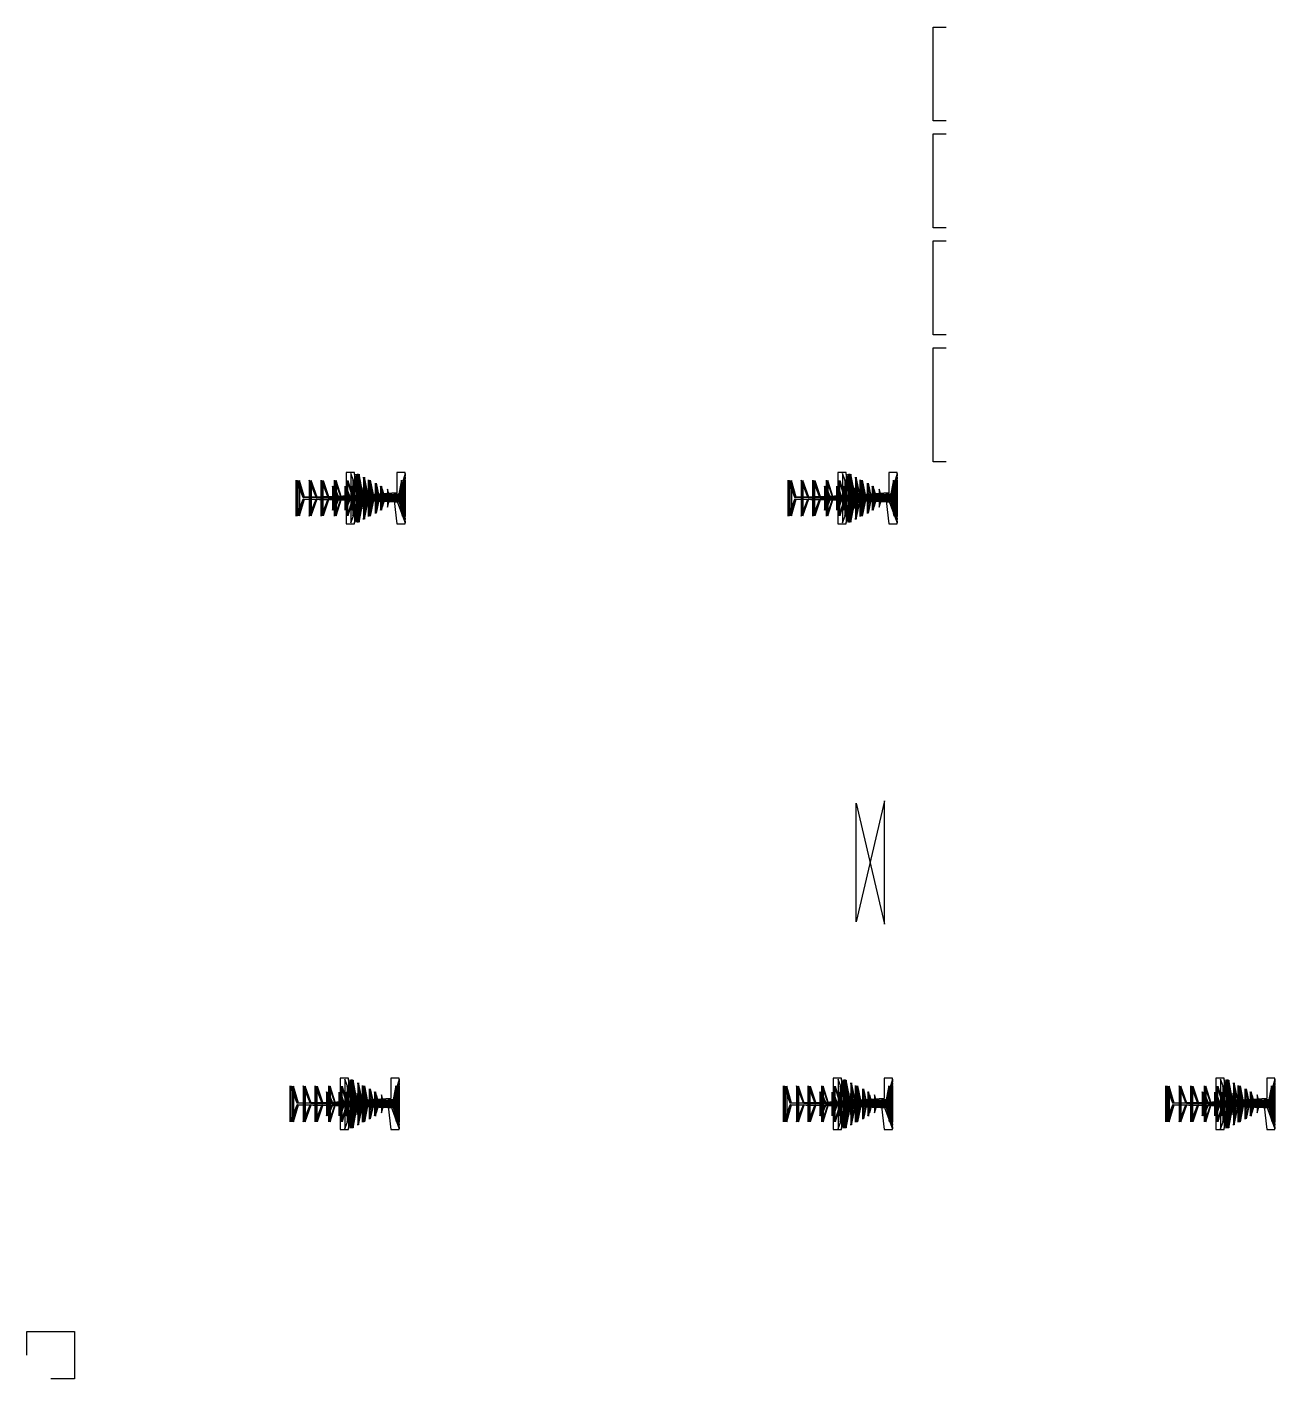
# Model space of a CAD drawing. Header units: millimetres. Extents: x -167342 to 210257, y -148500 to 0.
# Drawn here: x -167342 to -156832, y -100716 to -89334 of the extents above; entities that cross this region are included whole.
import ezdxf

# ---------------------------------------------------------------- set-up
doc = ezdxf.new("R2010")
doc.units = ezdxf.units.MM
doc.layers.add('CONTROL_SIMPLIFIED', color=7, linetype='Continuous')

msp = doc.modelspace()

# ---------------------------------------------------------------- linework, layer by layer
at = {"layer": 'CONTROL_SIMPLIFIED'}
for points in [[(-159602, -90124), (-159711, -90124), (-159711, -89334), (-159602, -89334)], [(-159602, -91024), (-159711, -91024), (-159711, -90234), (-159602, -90234)], [(-159602, -91924), (-159711, -91924), (-159711, -91134), (-159602, -91134)], [(-159602, -92994), (-159711, -92994), (-159711, -92034), (-159602, -92034)], [(-160358, -96868), (-160358, -95868), (-160120, -96888), (-160120, -95848), (-160358, -96868)], [(-167342, -100516), (-167342, -100316), (-166942, -100316), (-166942, -100716), (-167142, -100716)]]:
    msp.add_lwpolyline(points, dxfattribs=at)
for points in [[(-164227, -93255), (-164563, -93277), (-164585, -93084), (-164655, -93084), (-164655, -93516), (-164585, -93516), (-164563, -93322), (-164249, -93322), (-164227, -93516), (-164157, -93516), (-164157, -93084), (-164227, -93084)], [(-164207, -93263), (-164543, -93285), (-164615, -93092), (-164615, -93509), (-164543, -93315), (-164229, -93315), (-164157, -93509), (-164157, -93092)], [(-164192, -93268), (-164528, -93290), (-164585, -93097), (-164585, -93504), (-164528, -93310), (-164214, -93310), (-164157, -93504), (-164157, -93097)], [(-164185, -93269), (-164521, -93291), (-164571, -93098), (-164571, -93503), (-164521, -93309), (-164207, -93309), (-164157, -93503), (-164157, -93098)], [(-164181, -93270), (-164517, -93292), (-164563, -93099), (-164563, -93502), (-164517, -93308), (-164203, -93308), (-164157, -93502), (-164157, -93099)], [(-164178, -93268), (-164514, -93290), (-164557, -93096), (-164557, -93504), (-164514, -93311), (-164200, -93311), (-164157, -93504), (-164157, -93096)], [(-164178, -93272), (-164514, -93294), (-164557, -93100), (-164557, -93500), (-164514, -93307), (-164200, -93307), (-164157, -93500), (-164157, -93100)], [(-164175, -93269), (-164511, -93291), (-164551, -93098), (-164551, -93503), (-164511, -93309), (-164197, -93309), (-164157, -93503), (-164157, -93098)], [(-164175, -93273), (-164511, -93295), (-164551, -93101), (-164551, -93499), (-164511, -93306), (-164197, -93306), (-164157, -93499), (-164157, -93101)], [(-164172, -93271), (-164508, -93293), (-164545, -93099), (-164545, -93501), (-164508, -93308), (-164194, -93308), (-164157, -93501), (-164157, -93099)], [(-160085, -93255), (-160421, -93277), (-160443, -93084), (-160513, -93084), (-160513, -93516), (-160443, -93516), (-160421, -93322), (-160107, -93322), (-160085, -93516), (-160015, -93516), (-160015, -93084), (-160085, -93084)], [(-160065, -93263), (-160401, -93285), (-160473, -93092), (-160473, -93509), (-160401, -93315), (-160087, -93315), (-160015, -93509), (-160015, -93092)], [(-160050, -93268), (-160386, -93290), (-160443, -93097), (-160443, -93504), (-160386, -93310), (-160072, -93310), (-160015, -93504), (-160015, -93097)], [(-160043, -93269), (-160379, -93291), (-160429, -93098), (-160429, -93503), (-160379, -93309), (-160065, -93309), (-160015, -93503), (-160015, -93098)], [(-160039, -93270), (-160375, -93292), (-160421, -93099), (-160421, -93502), (-160375, -93308), (-160061, -93308), (-160015, -93502), (-160015, -93099)], [(-160036, -93268), (-160372, -93290), (-160415, -93096), (-160415, -93504), (-160372, -93311), (-160058, -93311), (-160015, -93504), (-160015, -93096)], [(-160036, -93272), (-160372, -93294), (-160415, -93100), (-160415, -93500), (-160372, -93307), (-160058, -93307), (-160015, -93500), (-160015, -93100)], [(-160033, -93269), (-160369, -93291), (-160409, -93098), (-160409, -93503), (-160369, -93309), (-160055, -93309), (-160015, -93503), (-160015, -93098)], [(-160033, -93273), (-160369, -93295), (-160409, -93101), (-160409, -93499), (-160369, -93306), (-160055, -93306), (-160015, -93499), (-160015, -93101)], [(-160030, -93271), (-160366, -93293), (-160403, -93099), (-160403, -93501), (-160366, -93308), (-160052, -93308), (-160015, -93501), (-160015, -93099)], [(-164194, -93328), (-165020, -93310), (-165075, -93452), (-165075, -93149), (-165020, -93291), (-164212, -93291), (-164157, -93149), (-164157, -93452)], [(-164191, -93327), (-165017, -93309), (-165069, -93451), (-165069, -93149), (-165017, -93291), (-164209, -93291), (-164157, -93149), (-164157, -93451)], [(-164185, -93326), (-165011, -93308), (-165057, -93450), (-165057, -93150), (-165011, -93292), (-164203, -93292), (-164157, -93150), (-164157, -93450)], [(-164180, -93275), (-165006, -93293), (-165047, -93151), (-165047, -93450), (-165006, -93308), (-164198, -93308), (-164157, -93450), (-164157, -93151)], [(-164187, -93149), (-164215, -93292), (-164907, -93292), (-164965, -93149), (-164965, -93451), (-164907, -93308), (-164215, -93308), (-164157, -93451)], [(-164183, -93335), (-164903, -93307), (-164957, -93450), (-164957, -93150), (-164903, -93293), (-164211, -93293), (-164157, -93150), (-164157, -93450)], [(-164179, -93265), (-164899, -93293), (-164949, -93150), (-164949, -93450), (-164899, -93307), (-164207, -93307), (-164157, -93450), (-164157, -93150)], [(-164185, -93336), (-164809, -93308), (-164865, -93451), (-164865, -93149), (-164809, -93293), (-164213, -93293), (-164157, -93149), (-164157, -93451)], [(-164181, -93335), (-164805, -93307), (-164857, -93450), (-164857, -93150), (-164805, -93294), (-164209, -93294), (-164157, -93150), (-164157, -93450)], [(-164177, -93335), (-164801, -93307), (-164849, -93450), (-164849, -93150), (-164801, -93294), (-164205, -93294), (-164157, -93150), (-164157, -93450)], [(-164180, -93272), (-164724, -93294), (-164769, -93199), (-164769, -93401), (-164724, -93307), (-164202, -93307), (-164157, -93401), (-164157, -93199)], [(-164177, -93272), (-164721, -93294), (-164763, -93200), (-164763, -93401), (-164721, -93306), (-164199, -93306), (-164157, -93401), (-164157, -93200)], [(-164174, -93273), (-164718, -93295), (-164757, -93200), (-164757, -93400), (-164718, -93306), (-164196, -93306), (-164157, -93400), (-164157, -93200)], [(-164172, -93273), (-164716, -93295), (-164753, -93201), (-164753, -93400), (-164716, -93305), (-164194, -93305), (-164157, -93400), (-164157, -93201)], [(-164180, -93451), (-164208, -93307), (-164700, -93307), (-164751, -93451), (-164751, -93149), (-164700, -93293), (-164208, -93293), (-164157, -93149)], [(-164177, -93450), (-164205, -93306), (-164697, -93306), (-164745, -93450), (-164745, -93150), (-164697, -93294), (-164205, -93294), (-164157, -93150)], [(-164174, -93150), (-164202, -93294), (-164694, -93294), (-164739, -93150), (-164739, -93450), (-164694, -93306), (-164202, -93306), (-164157, -93450)], [(-164176, -93326), (-164624, -93306), (-164663, -93401), (-164663, -93200), (-164624, -93295), (-164196, -93295), (-164157, -93200), (-164157, -93401)], [(-164173, -93325), (-164621, -93305), (-164657, -93400), (-164657, -93200), (-164621, -93295), (-164193, -93295), (-164157, -93200), (-164157, -93400)], [(-164171, -93276), (-164619, -93296), (-164653, -93201), (-164653, -93400), (-164619, -93305), (-164191, -93305), (-164157, -93400), (-164157, -93201)], [(-164175, -93332), (-164601, -93306), (-164645, -93450), (-164645, -93150), (-164601, -93295), (-164201, -93295), (-164157, -93150), (-164157, -93450)], [(-164172, -93332), (-164598, -93306), (-164639, -93450), (-164639, -93150), (-164598, -93295), (-164198, -93295), (-164157, -93150), (-164157, -93450)], [(-164171, -93278), (-164575, -93296), (-164607, -93200), (-164607, -93400), (-164575, -93305), (-164189, -93305), (-164157, -93400), (-164157, -93200)], [(-164169, -93278), (-164573, -93296), (-164603, -93201), (-164603, -93400), (-164573, -93304), (-164187, -93304), (-164157, -93400), (-164157, -93201)], [(-164175, -93150), (-164199, -93295), (-164555, -93295), (-164597, -93150), (-164597, -93450), (-164555, -93306), (-164199, -93306), (-164157, -93450)], [(-164172, -93151), (-164196, -93295), (-164552, -93295), (-164591, -93151), (-164591, -93450), (-164552, -93305), (-164196, -93305), (-164157, -93450)], [(-164172, -93280), (-164530, -93296), (-164561, -93200), (-164561, -93401), (-164530, -93305), (-164188, -93305), (-164157, -93401), (-164157, -93200)], [(-164170, -93280), (-164528, -93296), (-164557, -93200), (-164557, -93400), (-164528, -93304), (-164186, -93304), (-164157, -93400), (-164157, -93200)], [(-164168, -93281), (-164529, -93297), (-164556, -93201), (-164556, -93400), (-164529, -93304), (-164184, -93304), (-164157, -93400), (-164157, -93201)], [(-164173, -93273), (-164509, -93295), (-164547, -93150), (-164547, -93450), (-164509, -93305), (-164195, -93305), (-164157, -93450), (-164157, -93150)], [(-164171, -93274), (-164507, -93296), (-164543, -93151), (-164543, -93450), (-164507, -93305), (-164193, -93305), (-164157, -93450), (-164157, -93151)], [(-164170, -93282), (-164484, -93296), (-164511, -93212), (-164511, -93388), (-164484, -93304), (-164184, -93304), (-164157, -93388), (-164157, -93212)], [(-164176, -93271), (-164468, -93291), (-164507, -93122), (-164507, -93479), (-164468, -93310), (-164196, -93310), (-164157, -93479), (-164157, -93122)], [(-164176, -93274), (-164468, -93294), (-164507, -93125), (-164507, -93475), (-164468, -93306), (-164196, -93306), (-164157, -93475), (-164157, -93125)], [(-164168, -93283), (-164482, -93297), (-164507, -93213), (-164507, -93388), (-164482, -93304), (-164182, -93304), (-164157, -93388), (-164157, -93213)], [(-164166, -93317), (-164480, -93303), (-164503, -93387), (-164503, -93213), (-164480, -93297), (-164180, -93297), (-164157, -93213), (-164157, -93387)], [(-164173, -93272), (-164465, -93292), (-164501, -93123), (-164501, -93477), (-164465, -93308), (-164193, -93308), (-164157, -93477), (-164157, -93123)], [(-164173, -93275), (-164465, -93295), (-164501, -93126), (-164501, -93474), (-164465, -93305), (-164193, -93305), (-164157, -93474), (-164157, -93126)], [(-164171, -93276), (-164463, -93296), (-164497, -93175), (-164497, -93425), (-164463, -93305), (-164191, -93305), (-164157, -93425), (-164157, -93175)], [(-164169, -93276), (-164461, -93296), (-164493, -93176), (-164493, -93425), (-164461, -93304), (-164189, -93304), (-164157, -93425), (-164157, -93176)], [(-164177, -93326), (-164429, -93308), (-164467, -93455), (-164467, -93145), (-164429, -93293), (-164195, -93293), (-164157, -93145), (-164157, -93455)], [(-164177, -93326), (-164429, -93308), (-164467, -93453), (-164467, -93148), (-164429, -93293), (-164195, -93293), (-164157, -93148), (-164157, -93453)], [(-164174, -93324), (-164426, -93306), (-164461, -93451), (-164461, -93150), (-164426, -93295), (-164192, -93295), (-164157, -93150), (-164157, -93451)], [(-164190, -93308), (-164424, -93308), (-164457, -93453), (-164457, -93148), (-164424, -93293), (-164190, -93293), (-164157, -93148), (-164157, -93453)], [(-164172, -93323), (-164424, -93305), (-164457, -93450), (-164457, -93150), (-164424, -93295), (-164190, -93295), (-164157, -93150), (-164157, -93450)], [(-164171, -93323), (-164423, -93305), (-164455, -93450), (-164455, -93151), (-164423, -93296), (-164189, -93296), (-164157, -93151), (-164157, -93450)], [(-164171, -93323), (-164423, -93305), (-164455, -93401), (-164455, -93200), (-164423, -93296), (-164189, -93296), (-164157, -93200), (-164157, -93401)], [(-164169, -93324), (-164421, -93306), (-164451, -93451), (-164451, -93149), (-164421, -93294), (-164187, -93294), (-164157, -93149), (-164157, -93451)], [(-164169, -93322), (-164421, -93304), (-164451, -93400), (-164451, -93200), (-164421, -93296), (-164187, -93296), (-164157, -93200), (-164157, -93400)], [(-164171, -93323), (-164377, -93307), (-164407, -93428), (-164407, -93173), (-164377, -93293), (-164187, -93293), (-164157, -93173), (-164157, -93428)], [(-164171, -93321), (-164377, -93305), (-164407, -93425), (-164407, -93175), (-164377, -93296), (-164187, -93296), (-164157, -93175), (-164157, -93425)], [(-164170, -93320), (-164376, -93304), (-164405, -93425), (-164405, -93176), (-164376, -93296), (-164186, -93296), (-164157, -93176), (-164157, -93425)], [(-164168, -93322), (-164375, -93306), (-164401, -93426), (-164401, -93174), (-164375, -93295), (-164184, -93295), (-164157, -93174), (-164157, -93426)], [(-164168, -93320), (-164375, -93304), (-164401, -93388), (-164401, -93213), (-164375, -93297), (-164184, -93297), (-164157, -93213), (-164157, -93388)], [(-164173, -93282), (-164336, -93295), (-164365, -93199), (-164365, -93401), (-164336, -93305), (-164186, -93305), (-164157, -93401), (-164157, -93199)], [(-164169, -93281), (-164332, -93294), (-164357, -93198), (-164357, -93402), (-164332, -93306), (-164182, -93306), (-164157, -93402), (-164157, -93198)], [(-164169, -93283), (-164332, -93296), (-164357, -93200), (-164357, -93400), (-164332, -93304), (-164182, -93304), (-164157, -93400), (-164157, -93200)], [(-160052, -93328), (-160878, -93310), (-160933, -93452), (-160933, -93149), (-160878, -93291), (-160070, -93291), (-160015, -93149), (-160015, -93452)], [(-160049, -93327), (-160875, -93309), (-160927, -93451), (-160927, -93149), (-160875, -93291), (-160067, -93291), (-160015, -93149), (-160015, -93451)], [(-160043, -93326), (-160869, -93308), (-160915, -93450), (-160915, -93150), (-160869, -93292), (-160061, -93292), (-160015, -93150), (-160015, -93450)], [(-160038, -93275), (-160864, -93293), (-160905, -93151), (-160905, -93450), (-160864, -93308), (-160056, -93308), (-160015, -93450), (-160015, -93151)], [(-160045, -93149), (-160073, -93292), (-160765, -93292), (-160823, -93149), (-160823, -93451), (-160765, -93308), (-160073, -93308), (-160015, -93451)], [(-160041, -93335), (-160761, -93307), (-160815, -93450), (-160815, -93150), (-160761, -93293), (-160069, -93293), (-160015, -93150), (-160015, -93450)], [(-160037, -93265), (-160757, -93293), (-160807, -93150), (-160807, -93450), (-160757, -93307), (-160065, -93307), (-160015, -93450), (-160015, -93150)], [(-160043, -93336), (-160667, -93308), (-160723, -93451), (-160723, -93149), (-160667, -93293), (-160071, -93293), (-160015, -93149), (-160015, -93451)], [(-160039, -93335), (-160663, -93307), (-160715, -93450), (-160715, -93150), (-160663, -93294), (-160067, -93294), (-160015, -93150), (-160015, -93450)], [(-160035, -93335), (-160659, -93307), (-160707, -93450), (-160707, -93150), (-160659, -93294), (-160063, -93294), (-160015, -93150), (-160015, -93450)], [(-160038, -93272), (-160582, -93294), (-160627, -93199), (-160627, -93401), (-160582, -93307), (-160060, -93307), (-160015, -93401), (-160015, -93199)], [(-160035, -93272), (-160579, -93294), (-160621, -93200), (-160621, -93401), (-160579, -93306), (-160057, -93306), (-160015, -93401), (-160015, -93200)], [(-160032, -93273), (-160576, -93295), (-160615, -93200), (-160615, -93400), (-160576, -93306), (-160054, -93306), (-160015, -93400), (-160015, -93200)], [(-160030, -93273), (-160574, -93295), (-160611, -93201), (-160611, -93400), (-160574, -93305), (-160052, -93305), (-160015, -93400), (-160015, -93201)], [(-160038, -93451), (-160066, -93307), (-160558, -93307), (-160609, -93451), (-160609, -93149), (-160558, -93293), (-160066, -93293), (-160015, -93149)], [(-160035, -93450), (-160063, -93306), (-160555, -93306), (-160603, -93450), (-160603, -93150), (-160555, -93294), (-160063, -93294), (-160015, -93150)], [(-160032, -93150), (-160060, -93294), (-160552, -93294), (-160597, -93150), (-160597, -93450), (-160552, -93306), (-160060, -93306), (-160015, -93450)], [(-160034, -93326), (-160482, -93306), (-160521, -93401), (-160521, -93200), (-160482, -93295), (-160054, -93295), (-160015, -93200), (-160015, -93401)], [(-160031, -93325), (-160479, -93305), (-160515, -93400), (-160515, -93200), (-160479, -93295), (-160051, -93295), (-160015, -93200), (-160015, -93400)], [(-160029, -93276), (-160477, -93296), (-160511, -93201), (-160511, -93400), (-160477, -93305), (-160049, -93305), (-160015, -93400), (-160015, -93201)], [(-160033, -93332), (-160459, -93306), (-160503, -93450), (-160503, -93150), (-160459, -93295), (-160059, -93295), (-160015, -93150), (-160015, -93450)], [(-160030, -93332), (-160456, -93306), (-160497, -93450), (-160497, -93150), (-160456, -93295), (-160056, -93295), (-160015, -93150), (-160015, -93450)], [(-160029, -93278), (-160433, -93296), (-160465, -93200), (-160465, -93400), (-160433, -93305), (-160047, -93305), (-160015, -93400), (-160015, -93200)], [(-160027, -93278), (-160431, -93296), (-160461, -93201), (-160461, -93400), (-160431, -93304), (-160045, -93304), (-160015, -93400), (-160015, -93201)], [(-160033, -93150), (-160057, -93295), (-160413, -93295), (-160455, -93150), (-160455, -93450), (-160413, -93306), (-160057, -93306), (-160015, -93450)], [(-160030, -93151), (-160054, -93295), (-160410, -93295), (-160449, -93151), (-160449, -93450), (-160410, -93305), (-160054, -93305), (-160015, -93450)], [(-160030, -93280), (-160388, -93296), (-160419, -93200), (-160419, -93401), (-160388, -93305), (-160046, -93305), (-160015, -93401), (-160015, -93200)], [(-160028, -93280), (-160386, -93296), (-160415, -93200), (-160415, -93400), (-160386, -93304), (-160044, -93304), (-160015, -93400), (-160015, -93200)], [(-160026, -93281), (-160387, -93297), (-160414, -93201), (-160414, -93400), (-160387, -93304), (-160042, -93304), (-160015, -93400), (-160015, -93201)], [(-160031, -93273), (-160367, -93295), (-160405, -93150), (-160405, -93450), (-160367, -93305), (-160053, -93305), (-160015, -93450), (-160015, -93150)], [(-160029, -93274), (-160365, -93296), (-160401, -93151), (-160401, -93450), (-160365, -93305), (-160051, -93305), (-160015, -93450), (-160015, -93151)], [(-160028, -93282), (-160342, -93296), (-160369, -93212), (-160369, -93388), (-160342, -93304), (-160042, -93304), (-160015, -93388), (-160015, -93212)], [(-160034, -93271), (-160326, -93291), (-160365, -93122), (-160365, -93479), (-160326, -93310), (-160054, -93310), (-160015, -93479), (-160015, -93122)], [(-160034, -93274), (-160326, -93294), (-160365, -93125), (-160365, -93475), (-160326, -93306), (-160054, -93306), (-160015, -93475), (-160015, -93125)], [(-160026, -93283), (-160340, -93297), (-160365, -93213), (-160365, -93388), (-160340, -93304), (-160040, -93304), (-160015, -93388), (-160015, -93213)], [(-160024, -93317), (-160338, -93303), (-160361, -93387), (-160361, -93213), (-160338, -93297), (-160038, -93297), (-160015, -93213), (-160015, -93387)], [(-160031, -93272), (-160323, -93292), (-160359, -93123), (-160359, -93477), (-160323, -93308), (-160051, -93308), (-160015, -93477), (-160015, -93123)], [(-160031, -93275), (-160323, -93295), (-160359, -93126), (-160359, -93474), (-160323, -93305), (-160051, -93305), (-160015, -93474), (-160015, -93126)], [(-160029, -93276), (-160321, -93296), (-160355, -93175), (-160355, -93425), (-160321, -93305), (-160049, -93305), (-160015, -93425), (-160015, -93175)], [(-160027, -93276), (-160319, -93296), (-160351, -93176), (-160351, -93425), (-160319, -93304), (-160047, -93304), (-160015, -93425), (-160015, -93176)], [(-160035, -93326), (-160287, -93308), (-160325, -93455), (-160325, -93145), (-160287, -93293), (-160053, -93293), (-160015, -93145), (-160015, -93455)], [(-160035, -93326), (-160287, -93308), (-160325, -93453), (-160325, -93148), (-160287, -93293), (-160053, -93293), (-160015, -93148), (-160015, -93453)], [(-160032, -93324), (-160284, -93306), (-160319, -93451), (-160319, -93150), (-160284, -93295), (-160050, -93295), (-160015, -93150), (-160015, -93451)], [(-160048, -93308), (-160282, -93308), (-160315, -93453), (-160315, -93148), (-160282, -93293), (-160048, -93293), (-160015, -93148), (-160015, -93453)], [(-160030, -93323), (-160282, -93305), (-160315, -93450), (-160315, -93150), (-160282, -93295), (-160048, -93295), (-160015, -93150), (-160015, -93450)], [(-160029, -93323), (-160281, -93305), (-160313, -93450), (-160313, -93151), (-160281, -93296), (-160047, -93296), (-160015, -93151), (-160015, -93450)], [(-160029, -93323), (-160281, -93305), (-160313, -93401), (-160313, -93200), (-160281, -93296), (-160047, -93296), (-160015, -93200), (-160015, -93401)], [(-160027, -93324), (-160279, -93306), (-160309, -93451), (-160309, -93149), (-160279, -93294), (-160045, -93294), (-160015, -93149), (-160015, -93451)], [(-160027, -93322), (-160279, -93304), (-160309, -93400), (-160309, -93200), (-160279, -93296), (-160045, -93296), (-160015, -93200), (-160015, -93400)], [(-160029, -93323), (-160235, -93307), (-160265, -93428), (-160265, -93173), (-160235, -93293), (-160045, -93293), (-160015, -93173), (-160015, -93428)], [(-160029, -93321), (-160235, -93305), (-160265, -93425), (-160265, -93175), (-160235, -93296), (-160045, -93296), (-160015, -93175), (-160015, -93425)], [(-160028, -93320), (-160234, -93304), (-160263, -93425), (-160263, -93176), (-160234, -93296), (-160044, -93296), (-160015, -93176), (-160015, -93425)], [(-160026, -93322), (-160233, -93306), (-160259, -93426), (-160259, -93174), (-160233, -93295), (-160042, -93295), (-160015, -93174), (-160015, -93426)], [(-160026, -93320), (-160233, -93304), (-160259, -93388), (-160259, -93213), (-160233, -93297), (-160042, -93297), (-160015, -93213), (-160015, -93388)], [(-160031, -93282), (-160194, -93295), (-160223, -93199), (-160223, -93401), (-160194, -93305), (-160044, -93305), (-160015, -93401), (-160015, -93199)], [(-160027, -93281), (-160190, -93294), (-160215, -93198), (-160215, -93402), (-160190, -93306), (-160040, -93306), (-160015, -93402), (-160015, -93198)], [(-160027, -93283), (-160190, -93296), (-160215, -93200), (-160215, -93400), (-160190, -93304), (-160040, -93304), (-160015, -93400), (-160015, -93200)], [(-164166, -93316), (-164435, -93303), (-164457, -93375), (-164457, -93225), (-164435, -93297), (-164179, -93297), (-164157, -93225), (-164157, -93375)], [(-164165, -93316), (-164434, -93303), (-164455, -93375), (-164455, -93226), (-164434, -93297), (-164178, -93297), (-164157, -93226), (-164157, -93375)], [(-164166, -93315), (-164386, -93303), (-164407, -93363), (-164407, -93238), (-164386, -93297), (-164178, -93297), (-164157, -93238)], [(-164165, -93286), (-164385, -93298), (-164405, -93238), (-164405, -93362), (-164385, -93303), (-164177, -93303), (-164157, -93362)], [(-164166, -93316), (-164329, -93303), (-164351, -93375), (-164351, -93225), (-164329, -93297), (-164179, -93297), (-164157, -93225), (-164157, -93375)], [(-164167, -93225), (-164178, -93297), (-164286, -93297), (-164307, -93225), (-164307, -93375), (-164286, -93304), (-164178, -93304), (-164157, -93375)], [(-160024, -93316), (-160293, -93303), (-160315, -93375), (-160315, -93225), (-160293, -93297), (-160037, -93297), (-160015, -93225), (-160015, -93375)], [(-160023, -93316), (-160292, -93303), (-160313, -93375), (-160313, -93226), (-160292, -93297), (-160036, -93297), (-160015, -93226), (-160015, -93375)], [(-160024, -93315), (-160244, -93303), (-160265, -93363), (-160265, -93238), (-160244, -93297), (-160036, -93297), (-160015, -93238)], [(-160023, -93286), (-160243, -93298), (-160263, -93238), (-160263, -93362), (-160243, -93303), (-160035, -93303), (-160015, -93362)], [(-160024, -93316), (-160187, -93303), (-160209, -93375), (-160209, -93225), (-160187, -93297), (-160037, -93297), (-160015, -93225), (-160015, -93375)], [(-160025, -93225), (-160036, -93297), (-160144, -93297), (-160165, -93225), (-160165, -93375), (-160144, -93304), (-160036, -93304), (-160015, -93375)], [(-164277, -98355), (-164613, -98377), (-164635, -98184), (-164705, -98184), (-164705, -98616), (-164635, -98616), (-164613, -98422), (-164299, -98422), (-164277, -98616), (-164207, -98616), (-164207, -98184), (-164277, -98184)], [(-164257, -98363), (-164593, -98385), (-164665, -98192), (-164665, -98609), (-164593, -98415), (-164279, -98415), (-164207, -98609), (-164207, -98192)], [(-164242, -98368), (-164578, -98390), (-164635, -98197), (-164635, -98604), (-164578, -98410), (-164264, -98410), (-164207, -98604), (-164207, -98197)], [(-164235, -98369), (-164571, -98391), (-164621, -98198), (-164621, -98603), (-164571, -98409), (-164257, -98409), (-164207, -98603), (-164207, -98198)], [(-164231, -98370), (-164567, -98392), (-164613, -98199), (-164613, -98602), (-164567, -98408), (-164253, -98408), (-164207, -98602), (-164207, -98199)], [(-164228, -98368), (-164564, -98390), (-164607, -98196), (-164607, -98604), (-164564, -98411), (-164250, -98411), (-164207, -98604), (-164207, -98196)], [(-164228, -98372), (-164564, -98394), (-164607, -98200), (-164607, -98600), (-164564, -98407), (-164250, -98407), (-164207, -98600), (-164207, -98200)], [(-164225, -98369), (-164561, -98391), (-164601, -98198), (-164601, -98603), (-164561, -98409), (-164247, -98409), (-164207, -98603), (-164207, -98198)], [(-164225, -98373), (-164561, -98395), (-164601, -98201), (-164601, -98599), (-164561, -98406), (-164247, -98406), (-164207, -98599), (-164207, -98201)], [(-164222, -98371), (-164558, -98393), (-164595, -98199), (-164595, -98601), (-164558, -98408), (-164244, -98408), (-164207, -98601), (-164207, -98199)], [(-164226, -98371), (-164518, -98391), (-164557, -98222), (-164557, -98579), (-164518, -98410), (-164246, -98410), (-164207, -98579), (-164207, -98222)], [(-164226, -98374), (-164518, -98394), (-164557, -98225), (-164557, -98575), (-164518, -98406), (-164246, -98406), (-164207, -98575), (-164207, -98225)], [(-164223, -98372), (-164515, -98392), (-164551, -98223), (-164551, -98577), (-164515, -98408), (-164243, -98408), (-164207, -98577), (-164207, -98223)], [(-164223, -98375), (-164515, -98395), (-164551, -98226), (-164551, -98574), (-164515, -98405), (-164243, -98405), (-164207, -98574), (-164207, -98226)], [(-160124, -98355), (-160460, -98377), (-160482, -98184), (-160552, -98184), (-160552, -98616), (-160482, -98616), (-160460, -98422), (-160146, -98422), (-160124, -98616), (-160054, -98616), (-160054, -98184), (-160124, -98184)], [(-160104, -98363), (-160440, -98385), (-160512, -98192), (-160512, -98609), (-160440, -98415), (-160126, -98415), (-160054, -98609), (-160054, -98192)], [(-160089, -98368), (-160425, -98390), (-160482, -98197), (-160482, -98604), (-160425, -98410), (-160111, -98410), (-160054, -98604), (-160054, -98197)], [(-160082, -98369), (-160418, -98391), (-160468, -98198), (-160468, -98603), (-160418, -98409), (-160104, -98409), (-160054, -98603), (-160054, -98198)], [(-160078, -98370), (-160414, -98392), (-160460, -98199), (-160460, -98602), (-160414, -98408), (-160100, -98408), (-160054, -98602), (-160054, -98199)], [(-160075, -98368), (-160411, -98390), (-160454, -98196), (-160454, -98604), (-160411, -98411), (-160097, -98411), (-160054, -98604), (-160054, -98196)], [(-160075, -98372), (-160411, -98394), (-160454, -98200), (-160454, -98600), (-160411, -98407), (-160097, -98407), (-160054, -98600), (-160054, -98200)], [(-160072, -98369), (-160408, -98391), (-160448, -98198), (-160448, -98603), (-160408, -98409), (-160094, -98409), (-160054, -98603), (-160054, -98198)], [(-160072, -98373), (-160408, -98395), (-160448, -98201), (-160448, -98599), (-160408, -98406), (-160094, -98406), (-160054, -98599), (-160054, -98201)], [(-160069, -98371), (-160405, -98393), (-160442, -98199), (-160442, -98601), (-160405, -98408), (-160091, -98408), (-160054, -98601), (-160054, -98199)], [(-160073, -98371), (-160365, -98391), (-160404, -98222), (-160404, -98579), (-160365, -98410), (-160093, -98410), (-160054, -98579), (-160054, -98222)], [(-160073, -98374), (-160365, -98394), (-160404, -98225), (-160404, -98575), (-160365, -98406), (-160093, -98406), (-160054, -98575), (-160054, -98225)], [(-160070, -98372), (-160362, -98392), (-160398, -98223), (-160398, -98577), (-160362, -98408), (-160090, -98408), (-160054, -98577), (-160054, -98223)], [(-160070, -98375), (-160362, -98395), (-160398, -98226), (-160398, -98574), (-160362, -98405), (-160090, -98405), (-160054, -98574), (-160054, -98226)], [(-156902, -98355), (-157238, -98377), (-157260, -98184), (-157330, -98184), (-157330, -98616), (-157260, -98616), (-157238, -98422), (-156924, -98422), (-156902, -98616), (-156832, -98616), (-156832, -98184), (-156902, -98184)], [(-156882, -98363), (-157218, -98385), (-157290, -98192), (-157290, -98609), (-157218, -98415), (-156904, -98415), (-156832, -98609), (-156832, -98192)], [(-156867, -98368), (-157203, -98390), (-157260, -98197), (-157260, -98604), (-157203, -98410), (-156889, -98410), (-156832, -98604), (-156832, -98197)], [(-156860, -98369), (-157196, -98391), (-157246, -98198), (-157246, -98603), (-157196, -98409), (-156882, -98409), (-156832, -98603), (-156832, -98198)], [(-156856, -98370), (-157192, -98392), (-157238, -98199), (-157238, -98602), (-157192, -98408), (-156878, -98408), (-156832, -98602), (-156832, -98199)], [(-156853, -98368), (-157189, -98390), (-157232, -98196), (-157232, -98604), (-157189, -98411), (-156875, -98411), (-156832, -98604), (-156832, -98196)], [(-156853, -98372), (-157189, -98394), (-157232, -98200), (-157232, -98600), (-157189, -98407), (-156875, -98407), (-156832, -98600), (-156832, -98200)], [(-156850, -98369), (-157186, -98391), (-157226, -98198), (-157226, -98603), (-157186, -98409), (-156872, -98409), (-156832, -98603), (-156832, -98198)], [(-156850, -98373), (-157186, -98395), (-157226, -98201), (-157226, -98599), (-157186, -98406), (-156872, -98406), (-156832, -98599), (-156832, -98201)], [(-156847, -98371), (-157183, -98393), (-157220, -98199), (-157220, -98601), (-157183, -98408), (-156869, -98408), (-156832, -98601), (-156832, -98199)], [(-156851, -98371), (-157143, -98391), (-157182, -98222), (-157182, -98579), (-157143, -98410), (-156871, -98410), (-156832, -98579), (-156832, -98222)], [(-156851, -98374), (-157143, -98394), (-157182, -98225), (-157182, -98575), (-157143, -98406), (-156871, -98406), (-156832, -98575), (-156832, -98225)], [(-156848, -98372), (-157140, -98392), (-157176, -98223), (-157176, -98577), (-157140, -98408), (-156868, -98408), (-156832, -98577), (-156832, -98223)], [(-156848, -98375), (-157140, -98395), (-157176, -98226), (-157176, -98574), (-157140, -98405), (-156868, -98405), (-156832, -98574), (-156832, -98226)], [(-164244, -98428), (-165070, -98410), (-165125, -98552), (-165125, -98249), (-165070, -98391), (-164262, -98391), (-164207, -98249), (-164207, -98552)], [(-164241, -98427), (-165067, -98409), (-165119, -98551), (-165119, -98249), (-165067, -98391), (-164259, -98391), (-164207, -98249), (-164207, -98551)], [(-164235, -98426), (-165061, -98408), (-165107, -98550), (-165107, -98250), (-165061, -98392), (-164253, -98392), (-164207, -98250), (-164207, -98550)], [(-164230, -98375), (-165056, -98393), (-165097, -98251), (-165097, -98550), (-165056, -98408), (-164248, -98408), (-164207, -98550), (-164207, -98251)], [(-164237, -98249), (-164265, -98392), (-164957, -98392), (-165015, -98249), (-165015, -98551), (-164957, -98408), (-164265, -98408), (-164207, -98551)], [(-164233, -98435), (-164953, -98407), (-165007, -98550), (-165007, -98250), (-164953, -98393), (-164261, -98393), (-164207, -98250), (-164207, -98550)], [(-164229, -98365), (-164949, -98393), (-164999, -98250), (-164999, -98550), (-164949, -98407), (-164257, -98407), (-164207, -98550), (-164207, -98250)], [(-164235, -98436), (-164859, -98408), (-164915, -98551), (-164915, -98249), (-164859, -98393), (-164263, -98393), (-164207, -98249), (-164207, -98551)], [(-164231, -98435), (-164855, -98407), (-164907, -98550), (-164907, -98250), (-164855, -98394), (-164259, -98394), (-164207, -98250), (-164207, -98550)], [(-164227, -98435), (-164851, -98407), (-164899, -98550), (-164899, -98250), (-164851, -98394), (-164255, -98394), (-164207, -98250), (-164207, -98550)], [(-164230, -98372), (-164774, -98394), (-164819, -98299), (-164819, -98501), (-164774, -98407), (-164252, -98407), (-164207, -98501), (-164207, -98299)], [(-164227, -98372), (-164771, -98394), (-164813, -98300), (-164813, -98501), (-164771, -98406), (-164249, -98406), (-164207, -98501), (-164207, -98300)], [(-164224, -98373), (-164768, -98395), (-164807, -98300), (-164807, -98500), (-164768, -98406), (-164246, -98406), (-164207, -98500), (-164207, -98300)], [(-164222, -98373), (-164766, -98395), (-164803, -98301), (-164803, -98500), (-164766, -98405), (-164244, -98405), (-164207, -98500), (-164207, -98301)], [(-164230, -98551), (-164258, -98407), (-164750, -98407), (-164801, -98551), (-164801, -98249), (-164750, -98393), (-164258, -98393), (-164207, -98249)], [(-164227, -98550), (-164255, -98406), (-164747, -98406), (-164795, -98550), (-164795, -98250), (-164747, -98394), (-164255, -98394), (-164207, -98250)], [(-164224, -98250), (-164252, -98394), (-164744, -98394), (-164789, -98250), (-164789, -98550), (-164744, -98406), (-164252, -98406), (-164207, -98550)], [(-164226, -98426), (-164674, -98406), (-164713, -98501), (-164713, -98300), (-164674, -98395), (-164246, -98395), (-164207, -98300), (-164207, -98501)], [(-164223, -98425), (-164671, -98405), (-164707, -98500), (-164707, -98300), (-164671, -98395), (-164243, -98395), (-164207, -98300), (-164207, -98500)], [(-164221, -98376), (-164669, -98396), (-164703, -98301), (-164703, -98500), (-164669, -98405), (-164241, -98405), (-164207, -98500), (-164207, -98301)], [(-164225, -98432), (-164651, -98406), (-164695, -98550), (-164695, -98250), (-164651, -98395), (-164251, -98395), (-164207, -98250), (-164207, -98550)], [(-164222, -98432), (-164648, -98406), (-164689, -98550), (-164689, -98250), (-164648, -98395), (-164248, -98395), (-164207, -98250), (-164207, -98550)], [(-164221, -98378), (-164625, -98396), (-164657, -98300), (-164657, -98500), (-164625, -98405), (-164239, -98405), (-164207, -98500), (-164207, -98300)], [(-164219, -98378), (-164623, -98396), (-164653, -98301), (-164653, -98500), (-164623, -98404), (-164237, -98404), (-164207, -98500), (-164207, -98301)], [(-164225, -98250), (-164249, -98395), (-164605, -98395), (-164647, -98250), (-164647, -98550), (-164605, -98406), (-164249, -98406), (-164207, -98550)], [(-164222, -98251), (-164246, -98395), (-164602, -98395), (-164641, -98251), (-164641, -98550), (-164602, -98405), (-164246, -98405), (-164207, -98550)], [(-164222, -98380), (-164580, -98396), (-164611, -98300), (-164611, -98501), (-164580, -98405), (-164238, -98405), (-164207, -98501), (-164207, -98300)], [(-164220, -98380), (-164578, -98396), (-164607, -98300), (-164607, -98500), (-164578, -98404), (-164236, -98404), (-164207, -98500), (-164207, -98300)], [(-164218, -98381), (-164579, -98397), (-164606, -98301), (-164606, -98500), (-164579, -98404), (-164234, -98404), (-164207, -98500), (-164207, -98301)], [(-164223, -98373), (-164559, -98395), (-164597, -98250), (-164597, -98550), (-164559, -98405), (-164245, -98405), (-164207, -98550), (-164207, -98250)], [(-164221, -98374), (-164557, -98396), (-164593, -98251), (-164593, -98550), (-164557, -98405), (-164243, -98405), (-164207, -98550), (-164207, -98251)], [(-164220, -98382), (-164534, -98396), (-164561, -98312), (-164561, -98488), (-164534, -98404), (-164234, -98404), (-164207, -98488), (-164207, -98312)], [(-164218, -98383), (-164532, -98397), (-164557, -98313), (-164557, -98488), (-164532, -98404), (-164232, -98404), (-164207, -98488), (-164207, -98313)], [(-164216, -98417), (-164530, -98403), (-164553, -98487), (-164553, -98313), (-164530, -98397), (-164230, -98397), (-164207, -98313), (-164207, -98487)], [(-164221, -98376), (-164513, -98396), (-164547, -98275), (-164547, -98525), (-164513, -98405), (-164241, -98405), (-164207, -98525), (-164207, -98275)], [(-164219, -98376), (-164511, -98396), (-164543, -98276), (-164543, -98525), (-164511, -98404), (-164239, -98404), (-164207, -98525), (-164207, -98276)], [(-164227, -98426), (-164479, -98408), (-164517, -98555), (-164517, -98245), (-164479, -98393), (-164245, -98393), (-164207, -98245), (-164207, -98555)], [(-164227, -98426), (-164479, -98408), (-164517, -98553), (-164517, -98248), (-164479, -98393), (-164245, -98393), (-164207, -98248), (-164207, -98553)], [(-164224, -98424), (-164476, -98406), (-164511, -98551), (-164511, -98250), (-164476, -98395), (-164242, -98395), (-164207, -98250), (-164207, -98551)], [(-164240, -98408), (-164474, -98408), (-164507, -98553), (-164507, -98248), (-164474, -98393), (-164240, -98393), (-164207, -98248), (-164207, -98553)], [(-164222, -98423), (-164474, -98405), (-164507, -98550), (-164507, -98250), (-164474, -98395), (-164240, -98395), (-164207, -98250), (-164207, -98550)], [(-164216, -98416), (-164485, -98403), (-164507, -98475), (-164507, -98325), (-164485, -98397), (-164229, -98397), (-164207, -98325), (-164207, -98475)], [(-164221, -98423), (-164473, -98405), (-164505, -98550), (-164505, -98251), (-164473, -98396), (-164239, -98396), (-164207, -98251), (-164207, -98550)], [(-164221, -98423), (-164473, -98405), (-164505, -98501), (-164505, -98300), (-164473, -98396), (-164239, -98396), (-164207, -98300), (-164207, -98501)], [(-164215, -98416), (-164484, -98403), (-164505, -98475), (-164505, -98326), (-164484, -98397), (-164228, -98397), (-164207, -98326), (-164207, -98475)], [(-164219, -98424), (-164471, -98406), (-164501, -98551), (-164501, -98249), (-164471, -98394), (-164237, -98394), (-164207, -98249), (-164207, -98551)], [(-164219, -98422), (-164471, -98404), (-164501, -98500), (-164501, -98300), (-164471, -98396), (-164237, -98396), (-164207, -98300), (-164207, -98500)], [(-164221, -98423), (-164427, -98407), (-164457, -98528), (-164457, -98273), (-164427, -98393), (-164237, -98393), (-164207, -98273), (-164207, -98528)], [(-164221, -98421), (-164427, -98405), (-164457, -98525), (-164457, -98275), (-164427, -98396), (-164237, -98396), (-164207, -98275), (-164207, -98525)], [(-164216, -98415), (-164436, -98403), (-164457, -98463), (-164457, -98338), (-164436, -98397), (-164228, -98397), (-164207, -98338)], [(-164220, -98420), (-164426, -98404), (-164455, -98525), (-164455, -98276), (-164426, -98396), (-164236, -98396), (-164207, -98276), (-164207, -98525)], [(-164215, -98386), (-164435, -98398), (-164455, -98338), (-164455, -98462), (-164435, -98403), (-164227, -98403), (-164207, -98462)], [(-164218, -98422), (-164425, -98406), (-164451, -98526), (-164451, -98274), (-164425, -98395), (-164234, -98395), (-164207, -98274), (-164207, -98526)], [(-164218, -98420), (-164425, -98404), (-164451, -98488), (-164451, -98313), (-164425, -98397), (-164234, -98397), (-164207, -98313), (-164207, -98488)], [(-164223, -98382), (-164386, -98395), (-164415, -98299), (-164415, -98501), (-164386, -98405), (-164236, -98405), (-164207, -98501), (-164207, -98299)], [(-164219, -98381), (-164382, -98394), (-164407, -98298), (-164407, -98502), (-164382, -98406), (-164232, -98406), (-164207, -98502), (-164207, -98298)], [(-164219, -98383), (-164382, -98396), (-164407, -98300), (-164407, -98500), (-164382, -98404), (-164232, -98404), (-164207, -98500), (-164207, -98300)], [(-164216, -98416), (-164379, -98403), (-164401, -98475), (-164401, -98325), (-164379, -98397), (-164229, -98397), (-164207, -98325), (-164207, -98475)], [(-164217, -98325), (-164228, -98397), (-164336, -98397), (-164357, -98325), (-164357, -98475), (-164336, -98404), (-164228, -98404), (-164207, -98475)], [(-160091, -98428), (-160917, -98410), (-160972, -98552), (-160972, -98249), (-160917, -98391), (-160109, -98391), (-160054, -98249), (-160054, -98552)], [(-160088, -98427), (-160914, -98409), (-160966, -98551), (-160966, -98249), (-160914, -98391), (-160106, -98391), (-160054, -98249), (-160054, -98551)], [(-160082, -98426), (-160908, -98408), (-160954, -98550), (-160954, -98250), (-160908, -98392), (-160100, -98392), (-160054, -98250), (-160054, -98550)], [(-160077, -98375), (-160903, -98393), (-160944, -98251), (-160944, -98550), (-160903, -98408), (-160095, -98408), (-160054, -98550), (-160054, -98251)], [(-160084, -98249), (-160112, -98392), (-160804, -98392), (-160862, -98249), (-160862, -98551), (-160804, -98408), (-160112, -98408), (-160054, -98551)], [(-160080, -98435), (-160800, -98407), (-160854, -98550), (-160854, -98250), (-160800, -98393), (-160108, -98393), (-160054, -98250), (-160054, -98550)], [(-160076, -98365), (-160796, -98393), (-160846, -98250), (-160846, -98550), (-160796, -98407), (-160104, -98407), (-160054, -98550), (-160054, -98250)], [(-160082, -98436), (-160706, -98408), (-160762, -98551), (-160762, -98249), (-160706, -98393), (-160110, -98393), (-160054, -98249), (-160054, -98551)], [(-160078, -98435), (-160702, -98407), (-160754, -98550), (-160754, -98250), (-160702, -98394), (-160106, -98394), (-160054, -98250), (-160054, -98550)], [(-160074, -98435), (-160698, -98407), (-160746, -98550), (-160746, -98250), (-160698, -98394), (-160102, -98394), (-160054, -98250), (-160054, -98550)], [(-160077, -98372), (-160621, -98394), (-160666, -98299), (-160666, -98501), (-160621, -98407), (-160099, -98407), (-160054, -98501), (-160054, -98299)], [(-160074, -98372), (-160618, -98394), (-160660, -98300), (-160660, -98501), (-160618, -98406), (-160096, -98406), (-160054, -98501), (-160054, -98300)], [(-160071, -98373), (-160615, -98395), (-160654, -98300), (-160654, -98500), (-160615, -98406), (-160093, -98406), (-160054, -98500), (-160054, -98300)], [(-160069, -98373), (-160613, -98395), (-160650, -98301), (-160650, -98500), (-160613, -98405), (-160091, -98405), (-160054, -98500), (-160054, -98301)], [(-160077, -98551), (-160105, -98407), (-160597, -98407), (-160648, -98551), (-160648, -98249), (-160597, -98393), (-160105, -98393), (-160054, -98249)], [(-160074, -98550), (-160102, -98406), (-160594, -98406), (-160642, -98550), (-160642, -98250), (-160594, -98394), (-160102, -98394), (-160054, -98250)], [(-160071, -98250), (-160099, -98394), (-160591, -98394), (-160636, -98250), (-160636, -98550), (-160591, -98406), (-160099, -98406), (-160054, -98550)], [(-160073, -98426), (-160521, -98406), (-160560, -98501), (-160560, -98300), (-160521, -98395), (-160093, -98395), (-160054, -98300), (-160054, -98501)], [(-160070, -98425), (-160518, -98405), (-160554, -98500), (-160554, -98300), (-160518, -98395), (-160090, -98395), (-160054, -98300), (-160054, -98500)], [(-160068, -98376), (-160516, -98396), (-160550, -98301), (-160550, -98500), (-160516, -98405), (-160088, -98405), (-160054, -98500), (-160054, -98301)], [(-160072, -98432), (-160498, -98406), (-160542, -98550), (-160542, -98250), (-160498, -98395), (-160098, -98395), (-160054, -98250), (-160054, -98550)], [(-160069, -98432), (-160495, -98406), (-160536, -98550), (-160536, -98250), (-160495, -98395), (-160095, -98395), (-160054, -98250), (-160054, -98550)], [(-160068, -98378), (-160472, -98396), (-160504, -98300), (-160504, -98500), (-160472, -98405), (-160086, -98405), (-160054, -98500), (-160054, -98300)], [(-160066, -98378), (-160470, -98396), (-160500, -98301), (-160500, -98500), (-160470, -98404), (-160084, -98404), (-160054, -98500), (-160054, -98301)], [(-160072, -98250), (-160096, -98395), (-160452, -98395), (-160494, -98250), (-160494, -98550), (-160452, -98406), (-160096, -98406), (-160054, -98550)], [(-160069, -98251), (-160093, -98395), (-160449, -98395), (-160488, -98251), (-160488, -98550), (-160449, -98405), (-160093, -98405), (-160054, -98550)], [(-160069, -98380), (-160427, -98396), (-160458, -98300), (-160458, -98501), (-160427, -98405), (-160085, -98405), (-160054, -98501), (-160054, -98300)], [(-160067, -98380), (-160425, -98396), (-160454, -98300), (-160454, -98500), (-160425, -98404), (-160083, -98404), (-160054, -98500), (-160054, -98300)], [(-160065, -98381), (-160426, -98397), (-160453, -98301), (-160453, -98500), (-160426, -98404), (-160081, -98404), (-160054, -98500), (-160054, -98301)], [(-160070, -98373), (-160406, -98395), (-160444, -98250), (-160444, -98550), (-160406, -98405), (-160092, -98405), (-160054, -98550), (-160054, -98250)], [(-160068, -98374), (-160404, -98396), (-160440, -98251), (-160440, -98550), (-160404, -98405), (-160090, -98405), (-160054, -98550), (-160054, -98251)], [(-160067, -98382), (-160381, -98396), (-160408, -98312), (-160408, -98488), (-160381, -98404), (-160081, -98404), (-160054, -98488), (-160054, -98312)], [(-160065, -98383), (-160379, -98397), (-160404, -98313), (-160404, -98488), (-160379, -98404), (-160079, -98404), (-160054, -98488), (-160054, -98313)], [(-160063, -98417), (-160377, -98403), (-160400, -98487), (-160400, -98313), (-160377, -98397), (-160077, -98397), (-160054, -98313), (-160054, -98487)], [(-160068, -98376), (-160360, -98396), (-160394, -98275), (-160394, -98525), (-160360, -98405), (-160088, -98405), (-160054, -98525), (-160054, -98275)], [(-160066, -98376), (-160358, -98396), (-160390, -98276), (-160390, -98525), (-160358, -98404), (-160086, -98404), (-160054, -98525), (-160054, -98276)], [(-160074, -98426), (-160326, -98408), (-160364, -98555), (-160364, -98245), (-160326, -98393), (-160092, -98393), (-160054, -98245), (-160054, -98555)], [(-160074, -98426), (-160326, -98408), (-160364, -98553), (-160364, -98248), (-160326, -98393), (-160092, -98393), (-160054, -98248), (-160054, -98553)], [(-160071, -98424), (-160323, -98406), (-160358, -98551), (-160358, -98250), (-160323, -98395), (-160089, -98395), (-160054, -98250), (-160054, -98551)], [(-160087, -98408), (-160321, -98408), (-160354, -98553), (-160354, -98248), (-160321, -98393), (-160087, -98393), (-160054, -98248), (-160054, -98553)], [(-160069, -98423), (-160321, -98405), (-160354, -98550), (-160354, -98250), (-160321, -98395), (-160087, -98395), (-160054, -98250), (-160054, -98550)], [(-160063, -98416), (-160332, -98403), (-160354, -98475), (-160354, -98325), (-160332, -98397), (-160076, -98397), (-160054, -98325), (-160054, -98475)], [(-160068, -98423), (-160320, -98405), (-160352, -98550), (-160352, -98251), (-160320, -98396), (-160086, -98396), (-160054, -98251), (-160054, -98550)], [(-160068, -98423), (-160320, -98405), (-160352, -98501), (-160352, -98300), (-160320, -98396), (-160086, -98396), (-160054, -98300), (-160054, -98501)], [(-160062, -98416), (-160331, -98403), (-160352, -98475), (-160352, -98326), (-160331, -98397), (-160075, -98397), (-160054, -98326), (-160054, -98475)], [(-160066, -98424), (-160318, -98406), (-160348, -98551), (-160348, -98249), (-160318, -98394), (-160084, -98394), (-160054, -98249), (-160054, -98551)], [(-160066, -98422), (-160318, -98404), (-160348, -98500), (-160348, -98300), (-160318, -98396), (-160084, -98396), (-160054, -98300), (-160054, -98500)], [(-160068, -98423), (-160274, -98407), (-160304, -98528), (-160304, -98273), (-160274, -98393), (-160084, -98393), (-160054, -98273), (-160054, -98528)], [(-160068, -98421), (-160274, -98405), (-160304, -98525), (-160304, -98275), (-160274, -98396), (-160084, -98396), (-160054, -98275), (-160054, -98525)], [(-160063, -98415), (-160283, -98403), (-160304, -98463), (-160304, -98338), (-160283, -98397), (-160075, -98397), (-160054, -98338)], [(-160067, -98420), (-160273, -98404), (-160302, -98525), (-160302, -98276), (-160273, -98396), (-160083, -98396), (-160054, -98276), (-160054, -98525)], [(-160062, -98386), (-160282, -98398), (-160302, -98338), (-160302, -98462), (-160282, -98403), (-160074, -98403), (-160054, -98462)], [(-160065, -98422), (-160272, -98406), (-160298, -98526), (-160298, -98274), (-160272, -98395), (-160081, -98395), (-160054, -98274), (-160054, -98526)], [(-160065, -98420), (-160272, -98404), (-160298, -98488), (-160298, -98313), (-160272, -98397), (-160081, -98397), (-160054, -98313), (-160054, -98488)], [(-160070, -98382), (-160233, -98395), (-160262, -98299), (-160262, -98501), (-160233, -98405), (-160083, -98405), (-160054, -98501), (-160054, -98299)], [(-160066, -98381), (-160229, -98394), (-160254, -98298), (-160254, -98502), (-160229, -98406), (-160079, -98406), (-160054, -98502), (-160054, -98298)], [(-160066, -98383), (-160229, -98396), (-160254, -98300), (-160254, -98500), (-160229, -98404), (-160079, -98404), (-160054, -98500), (-160054, -98300)], [(-160063, -98416), (-160226, -98403), (-160248, -98475), (-160248, -98325), (-160226, -98397), (-160076, -98397), (-160054, -98325), (-160054, -98475)], [(-160064, -98325), (-160075, -98397), (-160183, -98397), (-160204, -98325), (-160204, -98475), (-160183, -98404), (-160075, -98404), (-160054, -98475)], [(-156869, -98428), (-157695, -98410), (-157750, -98552), (-157750, -98249), (-157695, -98391), (-156887, -98391), (-156832, -98249), (-156832, -98552)], [(-156866, -98427), (-157692, -98409), (-157744, -98551), (-157744, -98249), (-157692, -98391), (-156884, -98391), (-156832, -98249), (-156832, -98551)], [(-156860, -98426), (-157686, -98408), (-157732, -98550), (-157732, -98250), (-157686, -98392), (-156878, -98392), (-156832, -98250), (-156832, -98550)], [(-156855, -98375), (-157681, -98393), (-157722, -98251), (-157722, -98550), (-157681, -98408), (-156873, -98408), (-156832, -98550), (-156832, -98251)], [(-156862, -98249), (-156890, -98392), (-157582, -98392), (-157640, -98249), (-157640, -98551), (-157582, -98408), (-156890, -98408), (-156832, -98551)], [(-156858, -98435), (-157578, -98407), (-157632, -98550), (-157632, -98250), (-157578, -98393), (-156886, -98393), (-156832, -98250), (-156832, -98550)], [(-156854, -98365), (-157574, -98393), (-157624, -98250), (-157624, -98550), (-157574, -98407), (-156882, -98407), (-156832, -98550), (-156832, -98250)], [(-156860, -98436), (-157484, -98408), (-157540, -98551), (-157540, -98249), (-157484, -98393), (-156888, -98393), (-156832, -98249), (-156832, -98551)], [(-156856, -98435), (-157480, -98407), (-157532, -98550), (-157532, -98250), (-157480, -98394), (-156884, -98394), (-156832, -98250), (-156832, -98550)], [(-156852, -98435), (-157476, -98407), (-157524, -98550), (-157524, -98250), (-157476, -98394), (-156880, -98394), (-156832, -98250), (-156832, -98550)], [(-156855, -98372), (-157399, -98394), (-157444, -98299), (-157444, -98501), (-157399, -98407), (-156877, -98407), (-156832, -98501), (-156832, -98299)], [(-156852, -98372), (-157396, -98394), (-157438, -98300), (-157438, -98501), (-157396, -98406), (-156874, -98406), (-156832, -98501), (-156832, -98300)], [(-156849, -98373), (-157393, -98395), (-157432, -98300), (-157432, -98500), (-157393, -98406), (-156871, -98406), (-156832, -98500), (-156832, -98300)], [(-156847, -98373), (-157391, -98395), (-157428, -98301), (-157428, -98500), (-157391, -98405), (-156869, -98405), (-156832, -98500), (-156832, -98301)], [(-156855, -98551), (-156883, -98407), (-157375, -98407), (-157426, -98551), (-157426, -98249), (-157375, -98393), (-156883, -98393), (-156832, -98249)], [(-156852, -98550), (-156880, -98406), (-157372, -98406), (-157420, -98550), (-157420, -98250), (-157372, -98394), (-156880, -98394), (-156832, -98250)], [(-156849, -98250), (-156877, -98394), (-157369, -98394), (-157414, -98250), (-157414, -98550), (-157369, -98406), (-156877, -98406), (-156832, -98550)], [(-156851, -98426), (-157299, -98406), (-157338, -98501), (-157338, -98300), (-157299, -98395), (-156871, -98395), (-156832, -98300), (-156832, -98501)], [(-156848, -98425), (-157296, -98405), (-157332, -98500), (-157332, -98300), (-157296, -98395), (-156868, -98395), (-156832, -98300), (-156832, -98500)], [(-156846, -98376), (-157294, -98396), (-157328, -98301), (-157328, -98500), (-157294, -98405), (-156866, -98405), (-156832, -98500), (-156832, -98301)], [(-156850, -98432), (-157276, -98406), (-157320, -98550), (-157320, -98250), (-157276, -98395), (-156876, -98395), (-156832, -98250), (-156832, -98550)], [(-156847, -98432), (-157273, -98406), (-157314, -98550), (-157314, -98250), (-157273, -98395), (-156873, -98395), (-156832, -98250), (-156832, -98550)], [(-156846, -98378), (-157250, -98396), (-157282, -98300), (-157282, -98500), (-157250, -98405), (-156864, -98405), (-156832, -98500), (-156832, -98300)], [(-156844, -98378), (-157248, -98396), (-157278, -98301), (-157278, -98500), (-157248, -98404), (-156862, -98404), (-156832, -98500), (-156832, -98301)], [(-156850, -98250), (-156874, -98395), (-157230, -98395), (-157272, -98250), (-157272, -98550), (-157230, -98406), (-156874, -98406), (-156832, -98550)], [(-156847, -98251), (-156871, -98395), (-157227, -98395), (-157266, -98251), (-157266, -98550), (-157227, -98405), (-156871, -98405), (-156832, -98550)], [(-156847, -98380), (-157205, -98396), (-157236, -98300), (-157236, -98501), (-157205, -98405), (-156863, -98405), (-156832, -98501), (-156832, -98300)], [(-156845, -98380), (-157203, -98396), (-157232, -98300), (-157232, -98500), (-157203, -98404), (-156861, -98404), (-156832, -98500), (-156832, -98300)], [(-156843, -98381), (-157204, -98397), (-157231, -98301), (-157231, -98500), (-157204, -98404), (-156859, -98404), (-156832, -98500), (-156832, -98301)], [(-156848, -98373), (-157184, -98395), (-157222, -98250), (-157222, -98550), (-157184, -98405), (-156870, -98405), (-156832, -98550), (-156832, -98250)], [(-156846, -98374), (-157182, -98396), (-157218, -98251), (-157218, -98550), (-157182, -98405), (-156868, -98405), (-156832, -98550), (-156832, -98251)], [(-156845, -98382), (-157159, -98396), (-157186, -98312), (-157186, -98488), (-157159, -98404), (-156859, -98404), (-156832, -98488), (-156832, -98312)], [(-156843, -98383), (-157157, -98397), (-157182, -98313), (-157182, -98488), (-157157, -98404), (-156857, -98404), (-156832, -98488), (-156832, -98313)], [(-156841, -98417), (-157155, -98403), (-157178, -98487), (-157178, -98313), (-157155, -98397), (-156855, -98397), (-156832, -98313), (-156832, -98487)], [(-156846, -98376), (-157138, -98396), (-157172, -98275), (-157172, -98525), (-157138, -98405), (-156866, -98405), (-156832, -98525), (-156832, -98275)], [(-156844, -98376), (-157136, -98396), (-157168, -98276), (-157168, -98525), (-157136, -98404), (-156864, -98404), (-156832, -98525), (-156832, -98276)], [(-156852, -98426), (-157104, -98408), (-157142, -98555), (-157142, -98245), (-157104, -98393), (-156870, -98393), (-156832, -98245), (-156832, -98555)], [(-156852, -98426), (-157104, -98408), (-157142, -98553), (-157142, -98248), (-157104, -98393), (-156870, -98393), (-156832, -98248), (-156832, -98553)], [(-156849, -98424), (-157101, -98406), (-157136, -98551), (-157136, -98250), (-157101, -98395), (-156867, -98395), (-156832, -98250), (-156832, -98551)], [(-156865, -98408), (-157099, -98408), (-157132, -98553), (-157132, -98248), (-157099, -98393), (-156865, -98393), (-156832, -98248), (-156832, -98553)], [(-156847, -98423), (-157099, -98405), (-157132, -98550), (-157132, -98250), (-157099, -98395), (-156865, -98395), (-156832, -98250), (-156832, -98550)], [(-156841, -98416), (-157110, -98403), (-157132, -98475), (-157132, -98325), (-157110, -98397), (-156854, -98397), (-156832, -98325), (-156832, -98475)], [(-156846, -98423), (-157098, -98405), (-157130, -98550), (-157130, -98251), (-157098, -98396), (-156864, -98396), (-156832, -98251), (-156832, -98550)], [(-156846, -98423), (-157098, -98405), (-157130, -98501), (-157130, -98300), (-157098, -98396), (-156864, -98396), (-156832, -98300), (-156832, -98501)], [(-156840, -98416), (-157109, -98403), (-157130, -98475), (-157130, -98326), (-157109, -98397), (-156853, -98397), (-156832, -98326), (-156832, -98475)], [(-156844, -98424), (-157096, -98406), (-157126, -98551), (-157126, -98249), (-157096, -98394), (-156862, -98394), (-156832, -98249), (-156832, -98551)], [(-156844, -98422), (-157096, -98404), (-157126, -98500), (-157126, -98300), (-157096, -98396), (-156862, -98396), (-156832, -98300), (-156832, -98500)], [(-156846, -98423), (-157052, -98407), (-157082, -98528), (-157082, -98273), (-157052, -98393), (-156862, -98393), (-156832, -98273), (-156832, -98528)], [(-156846, -98421), (-157052, -98405), (-157082, -98525), (-157082, -98275), (-157052, -98396), (-156862, -98396), (-156832, -98275), (-156832, -98525)], [(-156841, -98415), (-157061, -98403), (-157082, -98463), (-157082, -98338), (-157061, -98397), (-156853, -98397), (-156832, -98338)], [(-156845, -98420), (-157051, -98404), (-157080, -98525), (-157080, -98276), (-157051, -98396), (-156861, -98396), (-156832, -98276), (-156832, -98525)], [(-156840, -98386), (-157060, -98398), (-157080, -98338), (-157080, -98462), (-157060, -98403), (-156852, -98403), (-156832, -98462)], [(-156843, -98422), (-157050, -98406), (-157076, -98526), (-157076, -98274), (-157050, -98395), (-156859, -98395), (-156832, -98274), (-156832, -98526)], [(-156843, -98420), (-157050, -98404), (-157076, -98488), (-157076, -98313), (-157050, -98397), (-156859, -98397), (-156832, -98313), (-156832, -98488)], [(-156848, -98382), (-157011, -98395), (-157040, -98299), (-157040, -98501), (-157011, -98405), (-156861, -98405), (-156832, -98501), (-156832, -98299)], [(-156844, -98381), (-157007, -98394), (-157032, -98298), (-157032, -98502), (-157007, -98406), (-156857, -98406), (-156832, -98502), (-156832, -98298)], [(-156844, -98383), (-157007, -98396), (-157032, -98300), (-157032, -98500), (-157007, -98404), (-156857, -98404), (-156832, -98500), (-156832, -98300)], [(-156841, -98416), (-157004, -98403), (-157026, -98475), (-157026, -98325), (-157004, -98397), (-156854, -98397), (-156832, -98325), (-156832, -98475)], [(-156842, -98325), (-156853, -98397), (-156961, -98397), (-156982, -98325), (-156982, -98475), (-156961, -98404), (-156853, -98404), (-156832, -98475)]]:
    msp.add_lwpolyline(points, close=True, dxfattribs=at)

doc.saveas('drawing.dxf')
